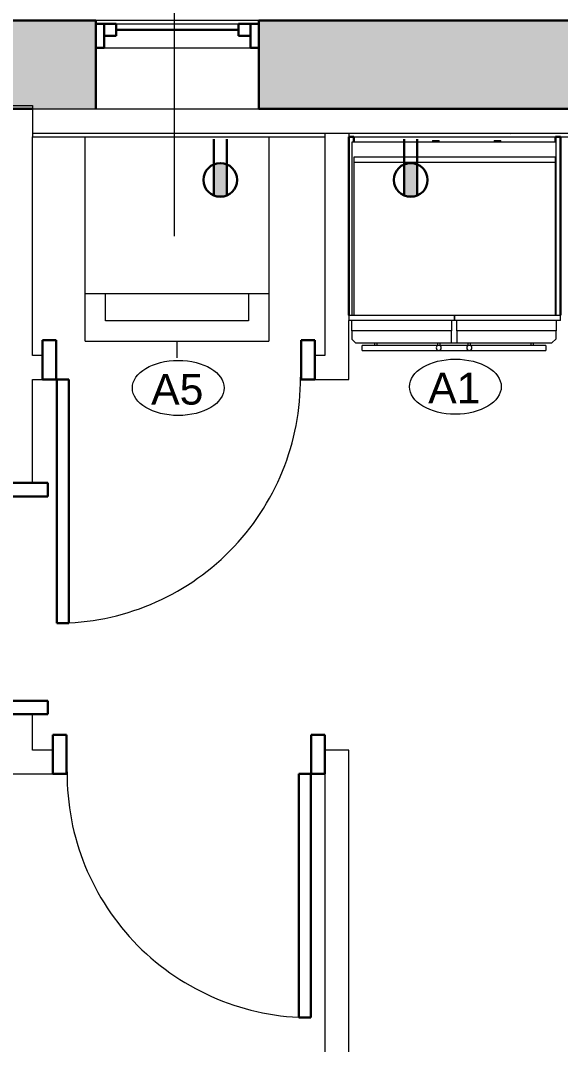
# Model space of a CAD drawing. Header units: inches. Extents: x -529 to 1015, y -2066 to -1239.
# Drawn here: x 16.9 to 96.3, y -1835.2 to -1684.7 of the extents above; entities that cross this region are included whole.
import ezdxf

# ---------------------------------------------------------------- set-up
doc = ezdxf.new("R2010")
doc.units = ezdxf.units.IN
doc.header["$MEASUREMENT"] = 0
for name, color, linetype, lineweight in [('A-ANNO-NOTE', 131, 'Continuous', 9), ('A-AREA-IDEN', 2, 'Continuous', 9), ('A-DOOR', 31, 'Continuous', 18), ('A-DOOR-FRAM', 31, 'Continuous', 30), ('A-GLAZ', 151, 'Continuous', 18), ('A-WALL', 113, 'Continuous', 18), ('A-WALL-PATT', 111, 'Continuous', 18), ('I-WALL', 2, 'Continuous', 18), ('Q-CASE', 31, 'Continuous', 9), ('Q-SPCQ', 91, 'Continuous', 9), ('Q-SPCQ-IDEN', 132, 'Continuous', 9)]:
    doc.layers.add(name, color=color, linetype=linetype, lineweight=lineweight)
doc.styles.add('Arial', font='arial.ttf', dxfattribs={"height": 4.5})

# ---------------------------------------------------------------- blocks, each defined once
blk = doc.blocks.new('Window-Double-Hung - 24_ x 44_-5077948-2ND FLOOR - POWER _ SIGNAL')
at = {"layer": 'A-GLAZ', "color": 8, "lineweight": 30}
for p, q in [((-12, 6.5), (-12, -6.5)), ((12, -6.5), (12, 6.5)), ((-12, 6), (-9, 6)), ((-10.75, 6), (-10.75, 2.5)), ((-9, 6), (-9, 4.25)), ((-9, 5.125), (9, 5.125)), ((9, 6), (12, 6)), ((9, 6), (9, 4.25)), ((10.75, 6), (10.75, 2.5)), ((-10.75, 4.25), (-9, 4.25)), ((10.75, 4.25), (9, 4.25)), ((-12, 2.5), (-10.75, 2.5)), ((10.75, 2.5), (12, 2.5))]:
    blk.add_line(p, q, dxfattribs=at)
at = {"layer": 'A-GLAZ'}
for p, q in [((12, 6.5), (-12, 6.5)), ((-12, -6.5), (12, -6.5))]:
    blk.add_line(p, q, dxfattribs=at)
at = {"layer": 'A-GLAZ', "lineweight": 9}
for p, q in [((-9, 6), (9, 6)), ((-10.75, 2.5), (10.75, 2.5))]:
    blk.add_line(p, q, dxfattribs=at)
blk = doc.blocks.new('Single Flush - D1 3_ X 8_  - NOT FR-6102448-2ND FLOOR - POWER _ SIGNAL')
at = {"layer": 'A-DOOR', "lineweight": 30}
for p, q in [((16.15625, 37.5625), (16.15625, 1.75)), ((17.90625, 37.5625), (16.15625, 37.5625)), ((17.90625, 1.75), (17.90625, 37.5625)), ((16.15625, 1.75), (17.90625, 1.75))]:
    blk.add_line(p, q, dxfattribs=at)
at = {"layer": 'A-DOOR', "lineweight": 9}
blk.add_arc((17.90625, 1.75), 35.8125, 90, 180.5, dxfattribs=at)
at = {"layer": 'A-DOOR-FRAM'}
for p, q in [((-20, -4), (-20, 1.75)), ((-20, 1.75), (-18, 1.75)), ((-18, -4), (-18, 1.75)), ((18.000004, -4), (18.000004, 1.75)), ((18.000004, 1.75), (20.000004, 1.75)), ((20.000004, -4), (20.000004, 1.75)), ((-20, -4), (-18, -4)), ((18.000004, -4), (20.000004, -4))]:
    blk.add_line(p, q, dxfattribs=at)
blk = doc.blocks.new('Single Flush - D1 3_ X 8_  - NOT FR-6102174-2ND FLOOR - POWER _ SIGNAL')
at = {"layer": 'A-DOOR', "lineweight": 30}
for p, q in [((16.15625, -1.75), (17.90625, -1.75)), ((16.15625, -37.5625), (16.15625, -1.75)), ((17.90625, -1.75), (17.90625, -37.5625)), ((17.90625, -37.5625), (16.15625, -37.5625))]:
    blk.add_line(p, q, dxfattribs=at)
at = {"layer": 'A-DOOR', "lineweight": 9}
blk.add_arc((17.90625, -1.75), 35.8125, 179.5, 270, dxfattribs=at)
at = {"layer": 'A-DOOR-FRAM'}
for p, q in [((-20, 4), (-20, -1.75)), ((-20, 4), (-18, 4)), ((-18, 4), (-18, -1.75)), ((18.000004, 4), (18.000004, -1.75)), ((18.000004, 4), (20.000004, 4)), ((20.000004, 4), (20.000004, -1.75)), ((-20, -1.75), (-18, -1.75)), ((18.000004, -1.75), (20.000004, -1.75))]:
    blk.add_line(p, q, dxfattribs=at)
blk = doc.blocks.new('Single Flush - D1 2_6_ X 8_ - NOT FR-6102321-2ND FLOOR - POWER _ SIGNAL')
at = {"layer": 'A-DOOR', "lineweight": 30}
for p, q in [((13.15625, -1.75), (14.90625, -1.75)), ((13.15625, -31.5625), (13.15625, -1.75)), ((14.90625, -1.75), (14.90625, -31.5625)), ((14.90625, -31.5625), (13.15625, -31.5625))]:
    blk.add_line(p, q, dxfattribs=at)
at = {"layer": 'A-DOOR', "lineweight": 9}
blk.add_arc((14.90625, -1.75), 29.8125, 179.5, 270, dxfattribs=at)
at = {"layer": 'A-DOOR-FRAM'}
for p, q in [((-17, 4), (-17, -1.75)), ((-17, 4), (-15, 4)), ((-15, 4), (-15, -1.75)), ((15.000004, 4), (15.000004, -1.75)), ((15.000004, 4), (17.000004, 4)), ((17.000004, 4), (17.000004, -1.75)), ((-17, -1.75), (-15, -1.75)), ((15.000004, -1.75), (17.000004, -1.75))]:
    blk.add_line(p, q, dxfattribs=at)
blk = doc.blocks.new('A-Refrigerator - A-Refrigerator-V21-2ND FLOOR - POWER _ SIGNAL')
at = {"layer": 'Q-SPCQ'}
for p, q in [((15, 13.75), (-15, 13.75)), ((-15, 13.75), (-15, -11.71)), ((-3.18, 14), (-3.18, 13.75)), ((-3.18, 14), (-2.18, 14)), ((-2.18, 13.75), (-2.18, 14)), ((5.88, 14), (5.88, 13.75)), ((5.88, 14), (6.88, 14)), ((6.88, 13.75), (6.88, 14)), ((15, -11.71), (15, 13.75)), ((-15, -14), (-15, -12.46)), ((-0.36, -12.46), (-0.36, -14)), ((0.39, -14), (0.39, -12.46)), ((15, -12.46), (15, -14)), ((-0.36, -14), (-15, -14)), ((-15, -14), (-15, -15.21)), ((-0.36, -15.75), (-0.36, -14)), ((15, -14), (0.39, -14)), ((0.39, -14), (0.39, -15.75)), ((15, -15.14), (15, -14)), ((-15, -15.21), (-14.46, -15.75)), ((-14.46, -15.75), (-0.36, -15.75)), ((-2.41, -16.13), (-13.5, -16.13)), ((-13.5, -16.88), (-13.5, -16.13)), ((-11.69, -15.75), (-11.69, -16.18)), ((-11.31, -16.18), (-11.31, -15.75)), ((-2.42, -15.75), (-2.42, -16.17)), ((2.05, -16.13), (-2.05, -16.13)), ((-2.04, -16.19), (-2.04, -15.75)), ((-0.36, -15.75), (0.39, -15.75)), ((0.39, -15.75), (14.39, -15.75)), ((2.04, -15.75), (2.04, -16.19)), ((13.5, -16.13), (2.41, -16.13)), ((2.42, -16.17), (2.42, -15.75)), ((11.31, -15.75), (11.31, -16.18)), ((11.69, -16.18), (11.69, -15.75)), ((13.5, -16.13), (13.5, -16.88)), ((14.39, -15.75), (15, -15.14)), ((-13.5, -16.88), (13.5, -16.88))]:
    blk.add_line(p, q, dxfattribs=at)
for centre, start, end in [((-2.25, -16.5), 90, 270), ((-2.25, -16.5), 270, 90), ((2.25, -16.5), 90, 270), ((2.25, -16.5), 270, 90)]:
    blk.add_arc(centre, 0.375, start, end, dxfattribs=at)
blk = doc.blocks.new('Washer_-_Dryer_317 - 27_ x 30_-5805415-2ND FLOOR - POWER _ SIGNAL')
at = {"layer": 'Q-SPCQ'}
for p, q in [((-13.5, -8), (-13.5, 15)), ((-13.5, 15), (13.5, 15)), ((13.5, 15), (13.5, -8)), ((-13.5, -15), (-13.5, -8)), ((-13.5, -8), (13.5, -8)), ((-10.5, -12), (-10.5, -8)), ((10.5, -8), (10.5, -12)), ((13.5, -8), (13.5, -15)), ((10.5, -12), (-10.5, -12)), ((-13.5, -15), (13.5, -15))]:
    blk.add_line(p, q, dxfattribs=at)
blk = doc.blocks.new('CW Cupbd1 - Fridge 80_h x 24_d - 2 Doors-5985499-2ND FLOOR - POWER _ SIGNAL')
at = {"layer": 'Q-CASE', "lineweight": 30}
for p, q in [((2.75, -2.36), (2, -2.36)), ((2, -2.36), (2, -28.56)), ((2.75, -3.11), (2.75, -2.36)), ((33.14, -2.36), (32.39, -2.36)), ((32.39, -2.36), (32.39, -3.11)), ((33.14, -28.56), (33.14, -2.36))]:
    blk.add_line(p, q, dxfattribs=at)
at = {"layer": 'Q-CASE'}
for p, q in [((32.39, -5.31), (2.75, -5.31)), ((2.75, -5.31), (2.75, -6.06)), ((32.39, -6.06), (32.39, -5.31)), ((2.75, -6.06), (2.75, -28.56)), ((2.75, -6.06), (32.39, -6.06)), ((32.39, -28.56), (32.39, -6.06)), ((2, -28.56), (17.57, -28.56)), ((2, -28.56), (2, -29.31)), ((17.57, -29.31), (17.57, -28.56)), ((17.57, -28.56), (33.14, -28.56)), ((17.57, -28.56), (17.57, -29.31)), ((33.14, -29.31), (33.14, -28.56)), ((17.57, -29.31), (2, -29.31)), ((33.14, -29.31), (17.57, -29.31))]:
    blk.add_line(p, q, dxfattribs=at)
blk = doc.blocks.new('Appliance_Specialty Equipment Tag - Standard-3515593-2ND FLOOR - POWER _ SIGNAL')
at = {"layer": 'Q-SPCQ-IDEN'}
blk.add_ellipse((-0.0499, 0.0037), major_axis=(-0.1406, 0), ratio=0.600473, dxfattribs=at)

msp = doc.modelspace()

# ---------------------------------------------------------------- hatches: boundary and pattern name
at = {"layer": 'A-ANNO-NOTE'}
for points in [[(45.36, -1710.41), (46.53, -1705.69), (46.46, -1705.68)], [(45.36, -1710.41), (46.46, -1705.68), (46.39, -1705.68)], [(45.36, -1710.41), (46.39, -1705.68), (46.32, -1705.68)], [(45.36, -1710.41), (46.25, -1705.68), (46.18, -1705.68)], [(45.36, -1710.41), (46.18, -1705.68), (46.11, -1705.69)], [(45.36, -1710.41), (46.32, -1705.68), (46.25, -1705.68)], [(45.36, -1710.41), (46.6, -1705.69), (46.53, -1705.69)], [(45.36, -1710.41), (46.67, -1705.7), (46.6, -1705.69)], [(45.36, -1710.41), (46.04, -1705.69), (45.97, -1705.7)], [(45.36, -1710.41), (46.11, -1705.69), (46.04, -1705.69)], [(45.36, -1710.41), (46.74, -1705.71), (46.67, -1705.7)], [(45.36, -1710.41), (45.97, -1705.7), (45.9, -1705.71)], [(45.36, -1710.41), (46.81, -1705.73), (46.74, -1705.71)], [(45.36, -1710.41), (45.9, -1705.71), (45.83, -1705.73)], [(45.36, -1710.41), (46.87, -1705.74), (46.81, -1705.73)], [(45.36, -1710.41), (45.83, -1705.73), (45.76, -1705.74)], [(45.36, -1710.41), (46.94, -1705.76), (46.87, -1705.74)], [(45.36, -1710.41), (45.76, -1705.74), (45.69, -1705.76)], [(45.36, -1710.41), (47.01, -1705.78), (46.94, -1705.76)], [(45.36, -1710.41), (45.69, -1705.76), (45.62, -1705.78)], [(45.36, -1710.41), (47.08, -1705.8), (47.01, -1705.78)], [(45.36, -1710.41), (45.62, -1705.78), (45.56, -1705.8)], [(45.36, -1710.41), (47.14, -1705.82), (47.08, -1705.8)], [(45.36, -1710.41), (45.56, -1705.8), (45.49, -1705.82)], [(45.36, -1710.41), (47.21, -1705.84), (47.14, -1705.82)], [(45.36, -1710.41), (45.49, -1705.82), (45.42, -1705.84)], [(45.36, -1710.41), (47.27, -1705.87), (47.21, -1705.84)], [(45.36, -1710.41), (45.42, -1705.84), (45.36, -1705.87)], [(47.27, -1710.41), (47.27, -1705.87), (45.36, -1710.41)], [(73.36, -1710.41), (74.53, -1705.69), (74.46, -1705.68)], [(73.36, -1710.41), (74.46, -1705.68), (74.39, -1705.68)], [(73.36, -1710.41), (74.39, -1705.68), (74.32, -1705.68)], [(73.36, -1710.41), (74.25, -1705.68), (74.18, -1705.68)], [(73.36, -1710.41), (74.18, -1705.68), (74.11, -1705.69)], [(73.36, -1710.41), (74.32, -1705.68), (74.25, -1705.68)], [(73.36, -1710.41), (74.6, -1705.69), (74.53, -1705.69)], [(73.36, -1710.41), (74.67, -1705.7), (74.6, -1705.69)], [(73.36, -1710.41), (74.04, -1705.69), (73.97, -1705.7)], [(73.36, -1710.41), (74.11, -1705.69), (74.04, -1705.69)], [(73.36, -1710.41), (74.74, -1705.71), (74.67, -1705.7)], [(73.36, -1710.41), (73.97, -1705.7), (73.9, -1705.71)], [(73.36, -1710.41), (74.81, -1705.73), (74.74, -1705.71)], [(73.36, -1710.41), (73.9, -1705.71), (73.83, -1705.73)], [(73.36, -1710.41), (74.87, -1705.74), (74.81, -1705.73)], [(73.36, -1710.41), (73.83, -1705.73), (73.76, -1705.74)], [(73.36, -1710.41), (74.94, -1705.76), (74.87, -1705.74)], [(73.36, -1710.41), (73.76, -1705.74), (73.69, -1705.76)], [(73.36, -1710.41), (75.01, -1705.78), (74.94, -1705.76)], [(73.36, -1710.41), (73.69, -1705.76), (73.62, -1705.78)], [(73.36, -1710.41), (75.08, -1705.8), (75.01, -1705.78)], [(73.36, -1710.41), (73.62, -1705.78), (73.56, -1705.8)], [(73.36, -1710.41), (75.14, -1705.82), (75.08, -1705.8)], [(73.36, -1710.41), (73.56, -1705.8), (73.49, -1705.82)], [(73.36, -1710.41), (75.21, -1705.84), (75.14, -1705.82)], [(73.36, -1710.41), (73.49, -1705.82), (73.42, -1705.84)], [(73.36, -1710.41), (75.27, -1705.87), (75.21, -1705.84)], [(73.36, -1710.41), (73.42, -1705.84), (73.36, -1705.87)], [(75.27, -1710.41), (75.27, -1705.87), (73.36, -1710.41)], [(45.42, -1710.43), (47.27, -1710.41), (45.36, -1710.41)], [(47.14, -1710.47), (47.27, -1710.41), (45.42, -1710.43)], [(46.25, -1710.62), (45.42, -1710.43), (45.83, -1710.57)], [(46.25, -1710.62), (47.14, -1710.47), (45.42, -1710.43)], [(46.25, -1710.62), (46.53, -1710.62), (47.14, -1710.47)], [(46.53, -1710.62), (46.94, -1710.54), (47.14, -1710.47)], [(46.53, -1710.62), (46.6, -1710.61), (46.94, -1710.54)], [(73.42, -1710.43), (75.27, -1710.41), (73.36, -1710.41)], [(75.14, -1710.47), (75.27, -1710.41), (73.42, -1710.43)], [(73.76, -1710.55), (75.14, -1710.47), (73.42, -1710.43)], [(74.25, -1710.62), (75.14, -1710.47), (73.76, -1710.55)], [(74.25, -1710.62), (74.53, -1710.62), (75.14, -1710.47)], [(74.53, -1710.62), (74.94, -1710.54), (75.14, -1710.47)], [(74.53, -1710.62), (74.6, -1710.61), (74.94, -1710.54)]]:
    msp.add_hatch(color=256, dxfattribs=at).paths.add_polyline_path(points, flags=0)
at = {"layer": 'A-WALL-PATT', "lineweight": 9}
h = msp.add_hatch(color=7, dxfattribs=at)
h.paths.add_polyline_path([(357.94, -1697.72), (357.94, -1684.72), (202.95, -1684.72), (202.95, -1697.72), (269.25, -1697.72)], flags=0)
h.paths.add_polyline_path([(126.01, -1697.72), (178.95, -1697.72), (178.95, -1684.72), (126.01, -1684.72), (126.01, -1696.25)], flags=0)
h.paths.add_polyline_path([(102.01, -1697.72), (102.01, -1684.72), (52.01, -1684.72), (52.01, -1697.72), (94.02, -1697.72)], flags=0)
h.paths.add_polyline_path([(-16.25, -1697.72), (28.01, -1697.72), (28.01, -1684.72), (-21.36, -1684.72), (-21.36, -1697.72)], flags=0)
h.paths.add_polyline_path([(-45.36, -1697.72), (-45.36, -1684.72), (-186.36, -1684.72), (-186.36, -1697.72), (-71.39, -1697.72)], flags=0)
h = msp.add_hatch(dxfattribs=at)
h.set_pattern_fill('FP_1', color=256, style=0, pattern_type=2)
h.set_pattern_definition([(0, (0, 0), (15.36, 3.84), [0.634, -10.886, 0.634, -10.886, -61.44]), (0, (0, 0), (15.36, 3.84), [-23.04, 0.634, -22.406, 0.634, -10.886, -26.88]), (0, (0, 0), (15.36, 3.84), [-57.6, 0.634, -7.046, 0.634, -18.566]), (120, (5.76, 1.92), (-11.0055376, 11.38215), [0.634, -10.886, 0.634, -10.886, -61.44]), (120, (5.76, 1.92), (-11.0055376, 11.38215), [-23.04, 0.634, -22.406, 0.634, -10.886, -26.88]), (120, (5.76, 1.92), (-11.0055376, 11.38215), [-57.6, 0.634, -7.046, 0.634, -18.566]), (240, (7.68, 9.6), (-4.3544624, -15.22215), [0.634, -10.886, 0.634, -10.886, -61.44]), (240, (7.68, 9.6), (-4.3544624, -15.22215), [-23.04, 0.634, -22.406, 0.634, -10.886, -26.88]), (240, (7.68, 9.6), (-4.3544624, -15.22215), [-57.6, 0.634, -7.046, 0.634, -18.566])])
h.paths.add_polyline_path([(218.18, -1701.84), (218.18, -1701.34), (65.2, -1701.34), (65.2, -1701.84), (204.28, -1701.84)], flags=0)
h.paths.add_polyline_path([(61.7, -1701.84), (61.7, -1701.34), (18.7, -1701.34), (18.7, -1701.84), (53.45, -1701.84)], flags=0)

# ---------------------------------------------------------------- linework, layer by layer
at = {"layer": 'A-ANNO-NOTE', "lineweight": 30}
for p, q in [((45.36, -1702.17), (45.36, -1710.43)), ((47.27, -1702.17), (47.27, -1710.43)), ((47.27, -1702.17), (47.27, -1710.43)), ((73.36, -1702.17), (73.36, -1710.43)), ((75.27, -1702.17), (75.27, -1710.43)), ((75.27, -1702.17), (75.27, -1710.43))]:
    msp.add_line(p, q, dxfattribs=at)
at = {"layer": 'A-ANNO-NOTE'}
for p, q in [((45.36, -1705.87), (45.36, -1710.41)), ((47.27, -1710.41), (47.27, -1705.87)), ((73.36, -1705.87), (73.36, -1710.41)), ((75.27, -1710.41), (75.27, -1705.87))]:
    msp.add_line(p, q, dxfattribs=at)
at = {"layer": 'A-ANNO-NOTE', "lineweight": 30}
for centre in [(46.32, -1708.15), (74.32, -1708.15)]:
    msp.add_circle(centre, 2.48, dxfattribs=at)
at = {"layer": 'A-ANNO-NOTE'}
for centre, radius, start, end in [((46.32, -1708.15), 2.47, 67.2244, 112.7756), ((74.32, -1708.15), 2.47, 67.2244, 112.7756), ((46.33, -1708.37), 2.25, 244.5156, 294.9234), ((74.33, -1708.37), 2.25, 244.5156, 294.9234)]:
    msp.add_arc(centre, radius, start, end, dxfattribs=at)
at = {"layer": 'A-AREA-IDEN'}
msp.add_line((39.57, -1716.4), (39.57, -1672.3), dxfattribs=at)
at = {"layer": 'A-WALL', "color": 8, "lineweight": 30}
for p, q in [((28.01, -1684.72), (-21.36, -1684.72)), ((102.01, -1684.72), (52.01, -1684.72)), ((15.2, -1697.72), (18.7, -1697.72)), ((52.01, -1697.72), (102.01, -1697.72))]:
    msp.add_line(p, q, dxfattribs=at)
at = {"layer": 'A-WALL'}
for p, q in [((18.7, -1697.22), (18.7, -1701.84)), ((218.18, -1701.34), (18.7, -1701.34)), ((61.7, -1701.34), (61.7, -1701.84)), ((65.2, -1701.34), (65.2, -1701.84))]:
    msp.add_line(p, q, dxfattribs=at)
at = {"layer": 'A-WALL', "color": 55}
msp.add_line((18.7, -1697.72), (28.01, -1697.72), dxfattribs=at)
at = {"layer": 'I-WALL', "lineweight": 9}
msp.add_line((15.2, -1697.22), (18.7, -1697.22), dxfattribs=at)
at = {"layer": 'I-WALL'}
for p, q in [((18.7, -1733.96), (18.7, -1701.84)), ((18.7, -1701.84), (26.45, -1701.84)), ((53.45, -1701.84), (61.7, -1701.84)), ((61.7, -1701.84), (61.7, -1733.96)), ((65.2, -1728.05), (65.2, -1701.84)), ((65.2, -1701.84), (218.18, -1701.84)), ((65.2, -1737.46), (65.2, -1728.8)), ((20.2, -1733.96), (18.7, -1733.96)), ((20.2, -1737.46), (20.2, -1733.96)), ((61.7, -1733.96), (60.2, -1733.96)), ((60.2, -1733.96), (60.2, -1737.46)), ((18.7, -1752.67), (18.7, -1737.46)), ((18.7, -1737.46), (20.2, -1737.46)), ((60.2, -1737.46), (65.2, -1737.46)), ((15.2, -1752.67), (18.7, -1752.67)), ((18.7, -1786.67), (15.2, -1786.67)), ((18.7, -1791.92), (18.7, -1786.67)), ((21.7, -1791.92), (18.7, -1791.92)), ((21.7, -1795.42), (21.7, -1791.92)), ((65.2, -1791.92), (61.7, -1791.92)), ((61.7, -1791.92), (61.7, -1907.52)), ((65.2, -1907.52), (65.2, -1791.92)), ((-39.95, -1795.42), (21.7, -1795.42))]:
    msp.add_line(p, q, dxfattribs=at)
at = {"layer": 'Q-SPCQ-IDEN'}
msp.add_line((39.95, -1731.84), (39.95, -1734.3), dxfattribs=at)

# ---------------------------------------------------------------- block references
at = {"layer": 'A-DOOR'}
for name, p, rotation in [('Single Flush - D1 3_ X 8_  - NOT FR-6102448-2ND FLOOR - POWER _ SIGNAL', (40.2, -1735.71), 180), ('Single Flush - D1 2_6_ X 8_ - NOT FR-6102321-2ND FLOOR - POWER _ SIGNAL', (16.95, -1769.67), 269.9999999999999)]:
    msp.add_blockref(name, p, dxfattribs=dict(at, rotation=rotation))
msp.add_blockref('Single Flush - D1 3_ X 8_  - NOT FR-6102174-2ND FLOOR - POWER _ SIGNAL', (41.7, -1793.67), dxfattribs=at)
at = {"layer": 'A-GLAZ'}
msp.add_blockref('Window-Double-Hung - 24_ x 44_-5077948-2ND FLOOR - POWER _ SIGNAL', (40.01, -1691.22), dxfattribs=at)
at = {"layer": 'Q-CASE'}
msp.add_blockref('CW Cupbd1 - Fridge 80_h x 24_d - 2 Doors-5985499-2ND FLOOR - POWER _ SIGNAL', (63.2, -1699.48), dxfattribs=at)
at = {"layer": 'Q-SPCQ'}
for name, p in [('Washer_-_Dryer_317 - 27_ x 30_-5805415-2ND FLOOR - POWER _ SIGNAL', (39.95, -1716.84)), ('A-Refrigerator - A-Refrigerator-V21-2ND FLOOR - POWER _ SIGNAL', (80.68, -1716.34))]:
    msp.add_blockref(name, p, dxfattribs=at)
at = {"layer": 'Q-SPCQ-IDEN', "xscale": 47.99999999999997, "yscale": 47.99999999999997, "zscale": 47.99999999999997}
for p in [(42.54, -1738.89), (83.27, -1738.71)]:
    msp.add_blockref('Appliance_Specialty Equipment Tag - Standard-3515593-2ND FLOOR - POWER _ SIGNAL', p, dxfattribs=at)

# ---------------------------------------------------------------- texts
at = {"layer": 'Q-SPCQ-IDEN', "char_height": 4.5, "width": 9.393, "attachment_point": 1, "style": 'Arial'}
for s, insert in [('A5', (36.15, -1736.66)), ('A1', (76.88, -1736.48))]:
    msp.add_mtext(s, dxfattribs=dict(at, insert=insert))

doc.saveas('drawing.dxf')
